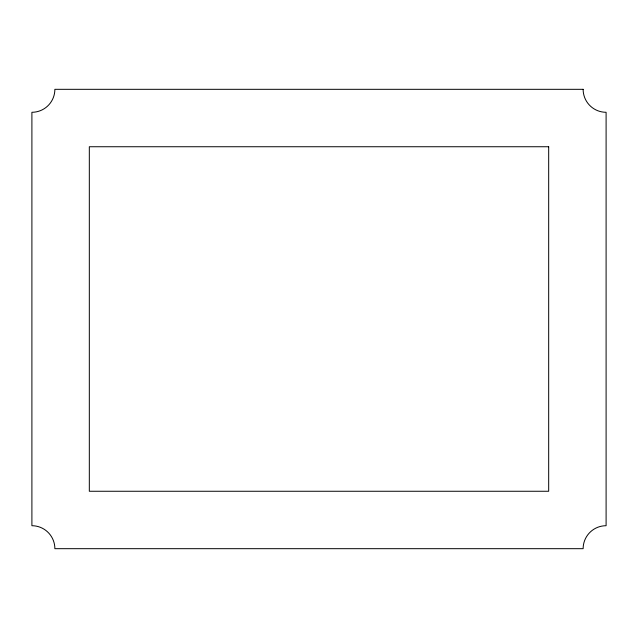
<?xml version="1.0" encoding="UTF-8"?>
<svg xmlns="http://www.w3.org/2000/svg" width="638" height="638" viewBox="0 0 638 638"><rect width="100%" height="100%" fill="white"/><g stroke="black" fill="none" stroke-linecap="round" stroke-linejoin="round"><path stroke-width="0.96" d="M583.132 89.32L54.868 89.32A22.968 22.968 0 0 1 31.9 112.288L31.9 525.712A22.968 22.968 0 0 1 54.868 548.68L583.132 548.68A22.968 22.968 0 0 1 606.1 525.712L606.1 112.288A22.968 22.968 0 0 1 583.132 89.32M548.68 146.74L89.32 146.74L89.32 491.26L548.68 491.26L548.68 146.74"/></g></svg>
